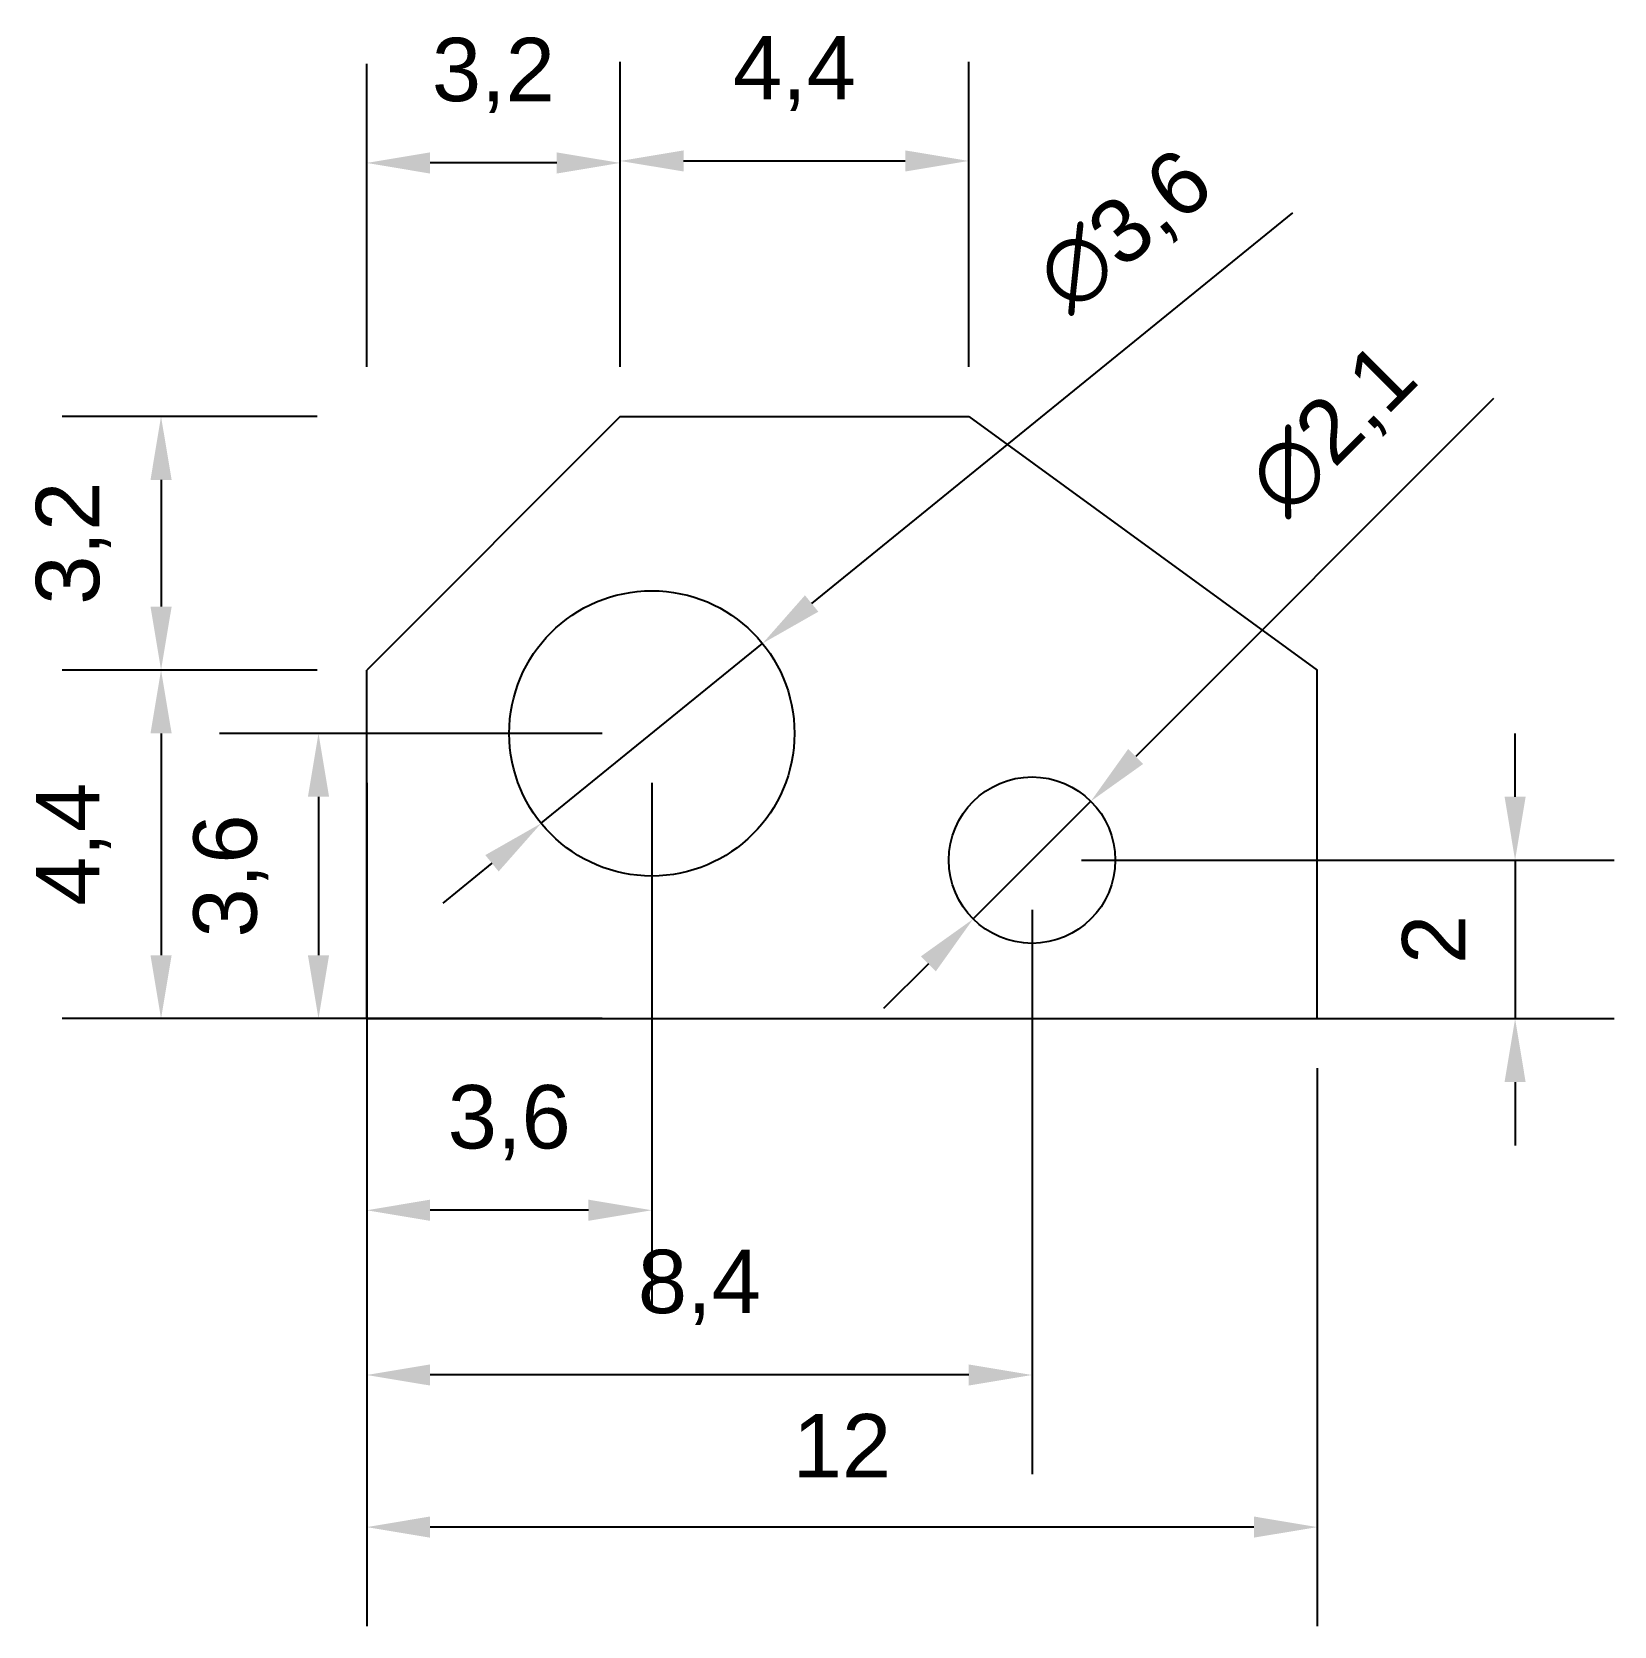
# Model space of a CAD drawing. Header units: millimetres. Extents: x 1983.7 to 2003.7, y 2173 to 2193.1.
import ezdxf

# ---------------------------------------------------------------- set-up
doc = ezdxf.new("R2010")
doc.units = ezdxf.units.MM
doc.layers.add('cotas', color=160, linetype='Continuous')
doc.styles.get("Standard").update_dxf_attribs({"font": 'arial.ttf'})
doc.dimstyles.new('ISO-25', dxfattribs={"dimtxt": 0.8, "dimasz": 0.8, "dimexe": 1.25, "dimexo": 0.625, "dimtad": 1, "dimtxsty": 'Standard', "dimcen": 2.5, "dimadec": 0, "dimazin": 0, "dimtfac": 1, "dimtmove": 0, "dimatfit": 3, "dimfxl": 1, "dimarcsym": 0})

# ---------------------------------------------------------------- blocks, each defined once
blk = doc.blocks.new('*D1')
at = {"layer": 'cotas', "color": 0, "lineweight": -2, "transparency": 16777216}
for p, q in [((1991.138, 2188.869), (1991.138, 2192.719)), ((1995.538, 2188.869), (1995.538, 2192.719)), ((1991.938, 2191.469), (1994.738, 2191.469))]:
    blk.add_line(p, q, dxfattribs=at)
at = {"layer": 'cotas', "color": 0, "transparency": 16777216}
for points in [[(1991.938, 2191.602), (1991.938, 2191.336), (1991.138, 2191.469)], [(1994.738, 2191.602), (1994.738, 2191.336), (1995.538, 2191.469)]]:
    blk.add_solid(points, dxfattribs=at)
at = {"layer": 'Defpoints', "color": 0, "transparency": 16777216}
for p in [(1995.538, 2191.469), (1991.138, 2188.244), (1995.538, 2188.244)]:
    blk.add_point(p, dxfattribs=at)
at = {"layer": 'cotas', "color": 0, "transparency": 16777216, "insert": (1993.338, 2192.573), "char_height": 0.8, "attachment_point": 5}
blk.add_mtext('4,4', dxfattribs=at)
blk = doc.blocks.new('*D2')
at = {"layer": 'cotas', "color": 0, "lineweight": -2, "transparency": 16777216}
for p, q in [((1987.938, 2188.869), (1987.938, 2192.694)), ((1991.138, 2188.869), (1991.138, 2192.694)), ((1990.338, 2191.444), (1988.738, 2191.444))]:
    blk.add_line(p, q, dxfattribs=at)
at = {"layer": 'cotas', "color": 0, "transparency": 16777216}
for points in [[(1988.738, 2191.577), (1988.738, 2191.31), (1987.938, 2191.444)], [(1990.338, 2191.577), (1990.338, 2191.31), (1991.138, 2191.444)]]:
    blk.add_solid(points, dxfattribs=at)
at = {"layer": 'Defpoints', "color": 0, "transparency": 16777216}
for p in [(1987.938, 2191.444), (1987.938, 2188.244), (1991.138, 2188.244)]:
    blk.add_point(p, dxfattribs=at)
at = {"layer": 'cotas', "color": 0, "transparency": 16777216, "insert": (1989.538, 2192.549), "char_height": 0.8, "attachment_point": 5}
blk.add_mtext('3,2', dxfattribs=at)
blk = doc.blocks.new('*D3')
at = {"layer": 'cotas', "color": 0, "lineweight": -2, "transparency": 16777216}
for p, q in [((1987.313, 2188.244), (1984.092, 2188.244)), ((1985.342, 2187.444), (1985.342, 2185.844)), ((1987.313, 2185.044), (1984.092, 2185.044))]:
    blk.add_line(p, q, dxfattribs=at)
at = {"layer": 'cotas', "color": 0, "transparency": 16777216}
for points in [[(1985.209, 2187.444), (1985.476, 2187.444), (1985.342, 2188.244)], [(1985.209, 2185.844), (1985.476, 2185.844), (1985.342, 2185.044)]]:
    blk.add_solid(points, dxfattribs=at)
at = {"layer": 'Defpoints', "color": 0, "transparency": 16777216}
for p in [(1987.938, 2188.244), (1985.342, 2185.044), (1987.938, 2185.044)]:
    blk.add_point(p, dxfattribs=at)
at = {"layer": 'cotas', "color": 0, "transparency": 16777216, "insert": (1984.236, 2186.644), "char_height": 0.8, "attachment_point": 5, "rotation": 90}
blk.add_mtext('3,2', dxfattribs=at)
blk = doc.blocks.new('*D4')
at = {"layer": 'cotas', "color": 0, "lineweight": -2, "transparency": 16777216}
for p, q in [((1987.313, 2185.044), (1984.092, 2185.044)), ((1985.342, 2184.244), (1985.342, 2181.444)), ((1987.313, 2180.644), (1984.092, 2180.644))]:
    blk.add_line(p, q, dxfattribs=at)
at = {"layer": 'cotas', "color": 0, "transparency": 16777216}
for points in [[(1985.209, 2184.244), (1985.476, 2184.244), (1985.342, 2185.044)], [(1985.209, 2181.444), (1985.476, 2181.444), (1985.342, 2180.644)]]:
    blk.add_solid(points, dxfattribs=at)
at = {"layer": 'Defpoints', "color": 0, "transparency": 16777216}
for p in [(1987.938, 2185.044), (1985.342, 2180.644), (1987.938, 2180.644)]:
    blk.add_point(p, dxfattribs=at)
at = {"layer": 'cotas', "color": 0, "transparency": 16777216, "insert": (1984.238, 2182.844), "char_height": 0.8, "attachment_point": 5, "rotation": 90}
blk.add_mtext('4,4', dxfattribs=at)
blk = doc.blocks.new('*D5')
at = {"layer": 'cotas', "color": 0, "lineweight": -2, "transparency": 16777216}
for p, q in [((1987.938, 2183.619), (1987.938, 2176.975)), ((1991.538, 2183.619), (1991.538, 2176.975)), ((1990.738, 2178.225), (1988.738, 2178.225))]:
    blk.add_line(p, q, dxfattribs=at)
at = {"layer": 'cotas', "color": 0, "transparency": 16777216}
for points in [[(1988.738, 2178.359), (1988.738, 2178.092), (1987.938, 2178.225)], [(1990.738, 2178.359), (1990.738, 2178.092), (1991.538, 2178.225)]]:
    blk.add_solid(points, dxfattribs=at)
at = {"layer": 'Defpoints', "color": 0, "transparency": 16777216}
for p in [(1987.938, 2184.244), (1991.538, 2184.244), (1987.938, 2178.225)]:
    blk.add_point(p, dxfattribs=at)
at = {"layer": 'cotas', "color": 0, "transparency": 16777216, "insert": (1989.738, 2179.331), "char_height": 0.8, "attachment_point": 5}
blk.add_mtext('3,6', dxfattribs=at)
blk = doc.blocks.new('*D6')
at = {"layer": 'cotas', "color": 0, "lineweight": -2, "transparency": 16777216}
for p, q in [((1987.938, 2182.019), (1987.938, 2174.896)), ((1996.338, 2182.019), (1996.338, 2174.896)), ((1995.538, 2176.146), (1988.738, 2176.146))]:
    blk.add_line(p, q, dxfattribs=at)
at = {"layer": 'cotas', "color": 0, "transparency": 16777216}
for points in [[(1988.738, 2176.279), (1988.738, 2176.013), (1987.938, 2176.146)], [(1995.538, 2176.279), (1995.538, 2176.013), (1996.338, 2176.146)]]:
    blk.add_solid(points, dxfattribs=at)
at = {"layer": 'Defpoints', "color": 0, "transparency": 16777216}
for p in [(1987.938, 2182.644), (1996.338, 2182.644), (1987.938, 2176.146)]:
    blk.add_point(p, dxfattribs=at)
at = {"layer": 'cotas', "color": 0, "transparency": 16777216, "insert": (1992.138, 2177.252), "char_height": 0.8, "attachment_point": 5}
blk.add_mtext('8,4', dxfattribs=at)
blk = doc.blocks.new('*D7')
at = {"layer": 'cotas', "color": 0, "lineweight": -2, "transparency": 16777216}
for p, q in [((1987.938, 2180.019), (1987.938, 2172.976)), ((1999.938, 2180.019), (1999.938, 2172.976)), ((1999.138, 2174.226), (1988.738, 2174.226))]:
    blk.add_line(p, q, dxfattribs=at)
at = {"layer": 'cotas', "color": 0, "transparency": 16777216}
for points in [[(1988.738, 2174.36), (1988.738, 2174.093), (1987.938, 2174.226)], [(1999.138, 2174.36), (1999.138, 2174.093), (1999.938, 2174.226)]]:
    blk.add_solid(points, dxfattribs=at)
at = {"layer": 'Defpoints', "color": 0, "transparency": 16777216}
for p in [(1987.938, 2180.644), (1999.938, 2180.644), (1987.938, 2174.226)]:
    blk.add_point(p, dxfattribs=at)
at = {"layer": 'cotas', "color": 0, "transparency": 16777216, "insert": (1993.938, 2175.253), "char_height": 0.8, "attachment_point": 5}
blk.add_mtext('12', dxfattribs=at)
blk = doc.blocks.new('*D8')
at = {"layer": 'cotas', "color": 0, "lineweight": -2, "transparency": 16777216}
for p, q in [((2002.436, 2183.444), (2002.436, 2184.244)), ((1996.963, 2182.644), (2003.686, 2182.644)), ((2002.436, 2182.644), (2002.436, 2180.644)), ((1996.963, 2180.644), (2003.686, 2180.644)), ((2002.436, 2179.844), (2002.436, 2179.044))]:
    blk.add_line(p, q, dxfattribs=at)
at = {"layer": 'cotas', "color": 0, "transparency": 16777216}
for points in [[(2002.303, 2183.444), (2002.569, 2183.444), (2002.436, 2182.644)], [(2002.303, 2179.844), (2002.569, 2179.844), (2002.436, 2180.644)]]:
    blk.add_solid(points, dxfattribs=at)
at = {"layer": 'Defpoints', "color": 0, "transparency": 16777216}
for p in [(1996.338, 2182.644), (1996.338, 2180.644), (2002.436, 2180.644)]:
    blk.add_point(p, dxfattribs=at)
at = {"layer": 'cotas', "color": 0, "transparency": 16777216, "insert": (2001.409, 2181.644), "char_height": 0.8, "attachment_point": 5, "rotation": 90}
blk.add_mtext('2', dxfattribs=at)
blk = doc.blocks.new('*D9')
at = {"layer": 'cotas', "color": 0, "lineweight": -2, "transparency": 16777216}
for p, q in [((2002.164, 2188.472), (1997.646, 2183.953)), ((1995.595, 2181.902), (1997.08, 2183.387)), ((1995.03, 2181.336), (1994.464, 2180.77))]:
    blk.add_line(p, q, dxfattribs=at)
at = {"layer": 'cotas', "color": 0, "transparency": 16777216}
for points in [[(1997.551, 2184.047), (1997.74, 2183.858), (1997.08, 2183.387)], [(1994.935, 2181.43), (1995.124, 2181.242), (1995.595, 2181.902)]]:
    blk.add_solid(points, dxfattribs=at)
at = {"layer": 'Defpoints', "color": 0, "transparency": 16777216}
for p in [(1997.08, 2183.387), (1995.595, 2181.902)]:
    blk.add_point(p, dxfattribs=at)
at = {"layer": 'cotas', "color": 0, "transparency": 16777216, "insert": (2000.163, 2188.053), "char_height": 0.8, "attachment_point": 5, "rotation": 45.0085}
blk.add_mtext('∅2,1', dxfattribs=at)
blk = doc.blocks.new('*D10')
at = {"layer": 'cotas', "color": 0, "lineweight": -2, "transparency": 16777216}
for p, q in [((1999.624, 2190.816), (1993.555, 2185.884)), ((1990.141, 2183.109), (1992.935, 2185.379)), ((1989.52, 2182.604), (1988.899, 2182.1))]:
    blk.add_line(p, q, dxfattribs=at)
at = {"layer": 'cotas', "color": 0, "transparency": 16777216}
for points in [[(1993.471, 2185.987), (1993.64, 2185.78), (1992.935, 2185.379)], [(1989.436, 2182.708), (1989.604, 2182.501), (1990.141, 2183.109)]]:
    blk.add_solid(points, dxfattribs=at)
at = {"layer": 'Defpoints', "color": 0, "transparency": 16777216}
for p in [(1992.935, 2185.379), (1990.141, 2183.109)]:
    blk.add_point(p, dxfattribs=at)
at = {"layer": 'cotas', "color": 0, "transparency": 16777216, "insert": (1997.531, 2190.556), "char_height": 0.8, "attachment_point": 5, "rotation": 39.0984}
blk.add_mtext('∅3,6', dxfattribs=at)
blk = doc.blocks.new('*D11')
at = {"layer": 'cotas', "color": 0, "lineweight": -2, "transparency": 16777216}
for p, q in [((1990.913, 2184.244), (1986.08, 2184.244)), ((1987.33, 2183.444), (1987.33, 2181.444)), ((1990.913, 2180.644), (1986.08, 2180.644))]:
    blk.add_line(p, q, dxfattribs=at)
at = {"layer": 'cotas', "color": 0, "transparency": 16777216}
for points in [[(1987.196, 2183.444), (1987.463, 2183.444), (1987.33, 2184.244)], [(1987.196, 2181.444), (1987.463, 2181.444), (1987.33, 2180.644)]]:
    blk.add_solid(points, dxfattribs=at)
at = {"layer": 'Defpoints', "color": 0, "transparency": 16777216}
for p in [(1991.538, 2184.244), (1987.33, 2180.644), (1991.538, 2180.644)]:
    blk.add_point(p, dxfattribs=at)
at = {"layer": 'cotas', "color": 0, "transparency": 16777216, "insert": (1986.224, 2182.444), "char_height": 0.8, "attachment_point": 5, "rotation": 90}
blk.add_mtext('3,6', dxfattribs=at)

msp = doc.modelspace()

# ---------------------------------------------------------------- linework, layer by layer
for p, q in [((1991.138, 2188.244), (1987.938, 2185.044)), ((1991.138, 2188.244), (1995.538, 2188.244)), ((1995.538, 2188.244), (1999.938, 2185.044)), ((1987.938, 2180.644), (1987.938, 2185.044)), ((1999.938, 2180.644), (1999.938, 2185.044)), ((1987.938, 2180.644), (1999.938, 2180.644))]:
    msp.add_line(p, q)
for centre, radius in [((1991.538, 2184.244), 1.8), ((1996.338, 2182.644), 1.05)]:
    msp.add_circle(centre, radius)

# ---------------------------------------------------------------- dimensions: what is measured, and where the dimension line sits
at = {"layer": 'cotas'}
for base, p1, p2, picture, middle in [((1987.938, 2191.444), (1991.138, 2188.244), (1987.938, 2188.244), '*D2', (1989.538, 2192.549)), ((1995.538, 2191.469), (1991.138, 2188.244), (1995.538, 2188.244), '*D1', (1993.338, 2192.573)), ((1987.938, 2178.225), (1991.538, 2184.244), (1987.938, 2184.244), '*D5', (1989.738, 2179.331)), ((1987.938, 2176.146), (1996.338, 2182.644), (1987.938, 2182.644), '*D6', (1992.138, 2177.252)), ((1987.938, 2174.226), (1999.938, 2180.644), (1987.938, 2180.644), '*D7', (1993.938, 2175.253))]:
    dim = msp.add_linear_dim(base=base, p1=p1, p2=p2, dimstyle='ISO-25', dxfattribs=at)
    dim.commit()
    dim.dimension.update_dxf_attribs({"geometry": picture, "text_midpoint": middle})
for p1, p2, picture, middle in [((1990.141, 2183.109), (1992.935, 2185.379), '*D10', (1998.236, 2189.688)), ((1995.595, 2181.902), (1997.08, 2183.387), '*D9', (2000.954, 2187.262))]:
    dim = msp.add_diameter_dim_2p(p1=p1, p2=p2, dimstyle='ISO-25', dxfattribs=at)
    dim.commit()
    dim.dimension.update_dxf_attribs({"geometry": picture, "text_midpoint": middle, "dimtype": 163})
for base, p1, p2, picture, middle in [((1985.342, 2185.044), (1987.938, 2188.244), (1987.938, 2185.044), '*D3', (1984.236, 2186.644)), ((1985.342, 2180.644), (1987.938, 2185.044), (1987.938, 2180.644), '*D4', (1984.238, 2182.844)), ((1987.33, 2180.644), (1991.538, 2184.244), (1991.538, 2180.644), '*D11', (1986.224, 2182.444)), ((2002.436, 2180.644), (1996.338, 2182.644), (1996.338, 2180.644), '*D8', (2001.409, 2181.644))]:
    dim = msp.add_linear_dim(base=base, p1=p1, p2=p2, angle=90, dimstyle='ISO-25', dxfattribs=at)
    dim.commit()
    dim.dimension.update_dxf_attribs({"geometry": picture, "text_midpoint": middle})

doc.saveas('drawing.dxf')
